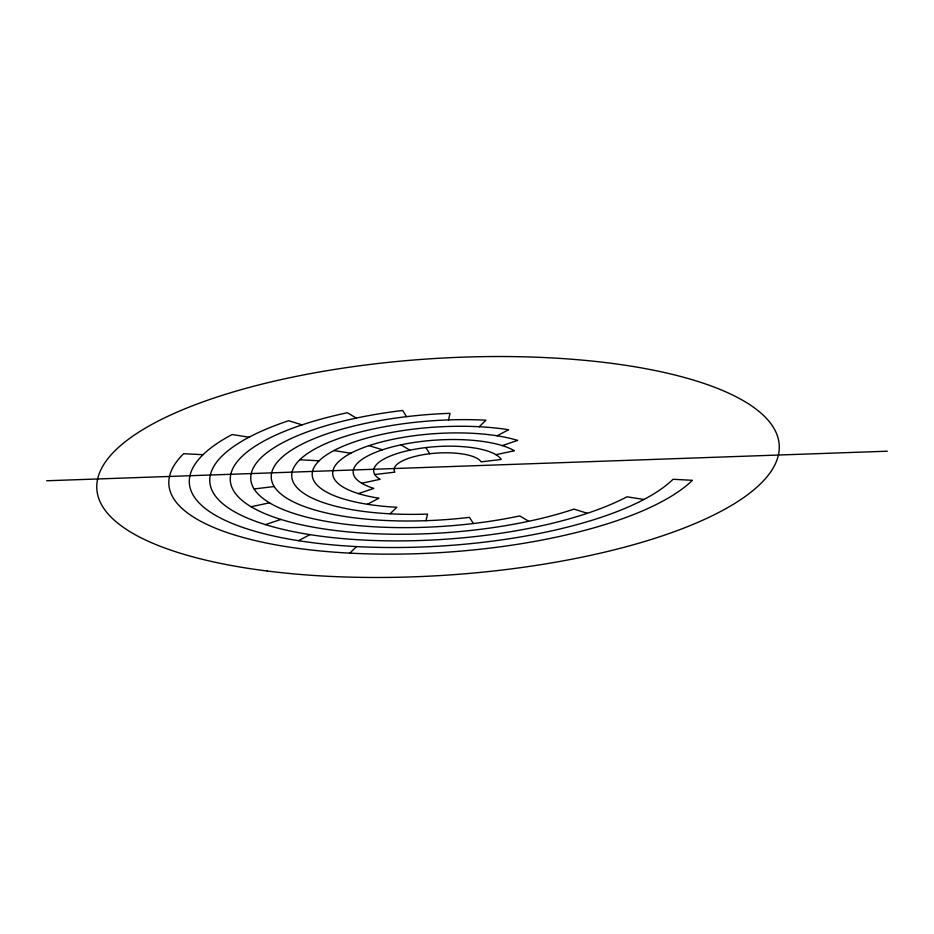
<?xml version="1.0" encoding="UTF-8"?>
<svg xmlns="http://www.w3.org/2000/svg" width="934" height="934" viewBox="0 0 934 934"><rect width="100%" height="100%" fill="white"/><g stroke="black" fill="none" stroke-linecap="round" stroke-linejoin="round"><path stroke-width="1.4" d="M426.021 520.682L427.503 514.085A146.591 46.513 -3.7 0 1 294.712 465.938A146.591 46.513 -3.7 0 1 485.96 420.183L479.247 426.745M448.542 419.915L450.013 413.318A167.104 53.028 -3.7 0 0 271.514 479.807A167.104 53.028 -3.7 0 0 469.487 517.343L473.351 523.519M203.017 454.706L183.659 453.691A269.728 85.589 -3.7 0 0 349.818 553.138L356.531 546.588M390.085 513.817L396.798 507.255A126.067 39.999 -3.7 0 1 325.534 455.582A126.067 39.999 -3.7 0 1 508.61 429.722L497.122 435.793M298.483 540.693L309.971 534.622M367.436 504.278L378.924 498.207A105.542 33.484 -3.7 0 1 359.275 449.289A105.542 33.484 -3.7 0 1 517.669 440.416L502.188 445.588M265.431 524.604L280.924 519.432M358.364 493.584L373.857 488.412A85.017 26.981 -3.7 0 1 391.334 447.141A85.017 26.981 -3.7 0 1 514.365 450.772L495.942 454.683M251.083 506.742L269.517 502.831M361.668 483.228L380.103 479.317A64.493 20.466 -3.7 0 1 417.731 448.729A64.493 20.466 -3.7 0 1 501.231 459.458L481.115 461.863A43.968 13.952 -3.7 0 0 429.745 453.749A43.968 13.952 -3.7 0 0 394.919 472.137L374.803 474.542M254.106 488.949L274.222 486.544M46.7 480.765L887.3 451.204M299.779 459.773L319.136 460.777M249.074 437.205L232.111 434.532A249.203 79.075 -3.7 0 0 326.55 544.3A249.203 79.075 -3.7 0 0 673.029 479.294L692.386 480.309A269.728 85.589 -3.7 0 1 349.818 553.138M333.858 450.573L350.822 453.247M643.935 499.468L626.971 496.795A228.678 72.56 -3.7 0 1 286.411 530.162A228.678 72.56 -3.7 0 1 288.653 420.709L302.056 424.865M369.082 445.635L382.485 449.791M587.393 513.291L573.99 509.135A208.154 66.045 -3.7 0 1 264.52 513.49A208.154 66.045 -3.7 0 1 347.343 412.735L356.286 418.082M400.99 444.841L409.933 450.188M528.691 521.265L519.759 515.918A187.629 59.542 -3.7 0 1 260.294 496.141A187.629 59.542 -3.7 0 1 402.682 410.481L406.547 416.657M425.881 447.573L429.745 453.749M267.217 571.024A341.902 108.484 -3.7 0 0 779.283 447.223A341.902 108.484 -3.7 0 0 267.568 382.753A341.902 108.484 -3.7 0 0 267.217 571.024"/></g></svg>
